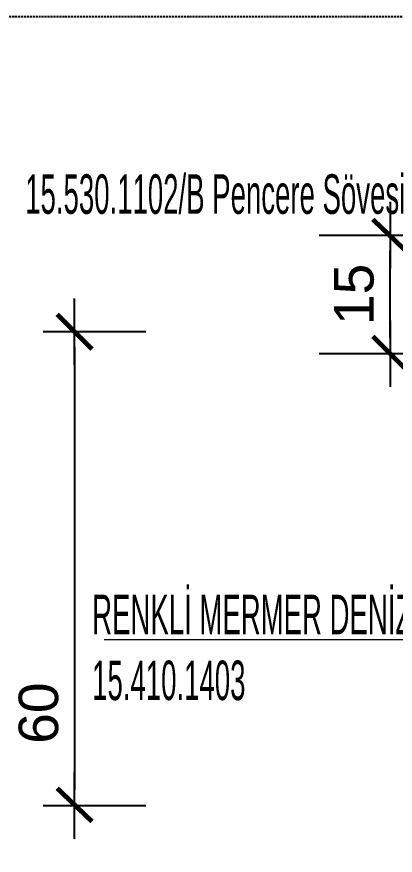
# Model space of a CAD drawing. Header units: centimetres. Extents: x -373760 to 14750, y -122502 to 29584.
# Drawn here: x -171955 to -170757, y -84501 to -81848 of the extents above; entities that cross this region are included whole.
import ezdxf

# ---------------------------------------------------------------- set-up
doc = ezdxf.new("R2010")
doc.units = ezdxf.units.CM
doc.linetypes.add('DASHED2', pattern=[0.375, 0.25, -0.125])
doc.linetypes.add('HIDDEN', pattern=[0.375, 0.25, -0.125])
for name, color, linetype, lineweight in [('GORUNUS01', 56, 'Continuous', 9), ('İZDÜŞÜM-TEKAY', 252, 'DASHED2', 25), ('OLCU', 7, 'Continuous', 25), ('OLCU IC DUSEY', 33, 'Continuous', 20), ('YAZI', 5, 'Continuous', 0), ('ÖLÇÜ', 3, 'Continuous', 25)]:
    doc.layers.add(name, color=color, linetype=linetype, lineweight=lineweight)
doc.styles.add('ARıAL', font='arial.ttf')
doc.styles.get("Standard").update_dxf_attribs({"font": 'arial.ttf'})
doc.styles.add('TURKCE', font='arial.ttf', dxfattribs={"width": 0.5})
doc.dimstyles.new('içölçü', dxfattribs={"dimtxt": 10, "dimasz": 5, "dimexe": 4, "dimexo": 1, "dimgap": 1, "dimtad": 2, "dimdec": 0, "dimzin": 0, "dimdsep": 46, "dimtxsty": 'Standard', "dimblk": 'ARCHTICK', "dimcen": 1, "dimdle": 3, "dimadec": 0, "dimazin": 0, "dimtfac": 1, "dimtdec": 0, "dimtofl": 0, "dimtmove": 0, "dimatfit": 3, "dimldrblk": 'ARCHTICK', "dimfxl": 1, "dimtolj": 1, "dimtzin": 0, "dimarcsym": 0})

# ---------------------------------------------------------------- blocks, each defined once
blk = doc.blocks.new('SAG1')
at = {"layer": 'OLCU', "color": 1}
for p, q in [((0, -4.5), (0, 2)), ((-2.1, 0), (2.1, 0))]:
    blk.add_line(p, q, dxfattribs=at)
at = {"layer": 'OLCU', "color": 1, "const_width": 0.3}
blk.add_lwpolyline([(-1.1, -1.1), (1.1, 1.1)], dxfattribs=at)
blk = doc.blocks.new('SOL1')
at = {"color": 1, "const_width": 0.3}
blk.add_lwpolyline([(-1.1, -1.1), (1, 1.1)], dxfattribs=at)
at = {"layer": 'OLCU', "color": 1}
for p, q in [((0, 4.5), (0, -2)), ((2.1, 0), (-2.1, 0))]:
    blk.add_line(p, q, dxfattribs=at)
blk = doc.blocks.new('*D729')
at = {"layer": 'Defpoints', "color": 0, "transparency": 16777216}
for p in [(15767.74, -7875.87), (15754.83, -7935.87), (15767.74, -7935.87)]:
    blk.add_point(p, dxfattribs=at)
at = {"layer": 'OLCU IC DUSEY', "color": 145, "lineweight": -2, "transparency": 16777216}
blk.add_line((15754.83, -7877.87), (15754.83, -7933.87), dxfattribs=at)
at = {"layer": 'OLCU IC DUSEY', "color": 145, "lineweight": -2, "transparency": 16777216, "xscale": 2, "yscale": 2, "zscale": 2}
for name, p, rotation in [('SAG1', (15754.83, -7875.87), 90), ('SOL1', (15754.83, -7935.87), 270)]:
    blk.add_blockref(name, p, dxfattribs=dict(at, rotation=rotation))
at = {"layer": 'OLCU IC DUSEY', "color": 1, "transparency": 16777216, "insert": (15750.28, -7924.15), "char_height": 5, "attachment_point": 5, "rotation": 90, "style": 'ARıAL'}
blk.add_mtext('\\A1;60', dxfattribs=at)
blk = doc.blocks.new('_ArchTick')
at = {"color": 0, "linetype": 'ByBlock', "const_width": 0.15}
blk.add_lwpolyline([(-0.5, -0.5), (0.5, 0.5)], dxfattribs=at)
blk = doc.blocks.new('*D730')
at = {"layer": 'Defpoints', "color": 0, "transparency": 16777216}
for p in [(15794.8, -7863.65), (15799.16, -7863.65, -49.07), (15799.16, -7878.65, -49.07)]:
    blk.add_point(p, dxfattribs=at)
at = {"layer": 'OLCU IC DUSEY', "color": 145, "lineweight": -2, "transparency": 16777216}
blk.add_line((15794.8, -7876.65), (15794.8, -7865.65), dxfattribs=at)
at = {"layer": 'OLCU IC DUSEY', "color": 145, "lineweight": -2, "transparency": 16777216, "xscale": 2, "yscale": 2, "zscale": 2}
for name, p, rotation in [('SOL1', (15794.8, -7863.65), 90), ('SAG1', (15794.8, -7878.65), 270)]:
    blk.add_blockref(name, p, dxfattribs=dict(at, rotation=rotation))
at = {"layer": 'OLCU IC DUSEY', "color": 1, "transparency": 16777216, "insert": (15790.24, -7871.15), "char_height": 5, "attachment_point": 5, "rotation": 90, "style": 'ARıAL'}
blk.add_mtext('\\A1;15', dxfattribs=at)
blk = doc.blocks.new('QD')
at = {"layer": 'GORUNUS01', "linetype": 'HIDDEN', "ltscale": 20}
blk.add_line((158.47, 67.7, 28.25), (129.13, 67.7, 28.25), dxfattribs=at)
at = {"layer": 'İZDÜŞÜM-TEKAY'}
blk.add_lwpolyline([(224.54, 157.8), (0, 157.8), (0, 0), (224.54, 0)], close=True, dxfattribs=at)
at = {"layer": 'YAZI'}
blk.add_line((139.06, 78.92, 28.25), (92.73, 78.92, 28.25), dxfattribs=at)
at = {"layer": 'YAZI', "style": 'TURKCE', "width": 0.5}
blk.add_text('15.530.1102/B Pencere Sövesi ', height=5, dxfattribs=at).set_placement((82.71, 132.86, 19.72))
at = {"layer": 'YAZI', "insert": (91.19, 71.24, 28.25), "char_height": 5, "attachment_point": 7, "style": 'TURKCE'}
blk.add_mtext_dynamic_manual_height_columns('RENKLİ MERMER DENİZLİK 15.410.1403', width=52.2288, gutter_width=30, heights=[0], dxfattribs=at)
at = {"layer": 'OLCU IC DUSEY'}
dim = blk.add_linear_dim(base=(128.94, 130.16), p1=(133.3, 115.16, -49.07), p2=(133.3, 130.16, -49.07), angle=90, dimstyle='içölçü', override={"dimscale": 1, "dimtxt": 5, "dimtxsty": 'ARıAL', "dimldrblk": 'SAG1'}, dxfattribs=at)
dim.commit()
dim.dimension.update_dxf_attribs({"geometry": '*D730', "text_midpoint": (124.38, 122.66), "insert": (-15665.86, 7993.81)})
dim = blk.add_linear_dim(base=(88.97, 57.94), p1=(101.88, 117.94), p2=(101.88, 57.94), angle=90, dimstyle='içölçü', override={"dimscale": 1, "dimtxt": 5}, dxfattribs=at)
dim.commit()
dim.dimension.update_dxf_attribs({"geometry": '*D729', "text_midpoint": (84.42, 69.66), "dimtype": 128, "insert": (-15665.86, 7993.81)})

msp = doc.modelspace()

# ---------------------------------------------------------------- block references
at = {"layer": 'ÖLÇÜ', "xscale": 25, "yscale": 25, "zscale": 25}
msp.add_blockref('QD', (-173996.21, -85793.13), dxfattribs=at)

doc.saveas('drawing.dxf')
